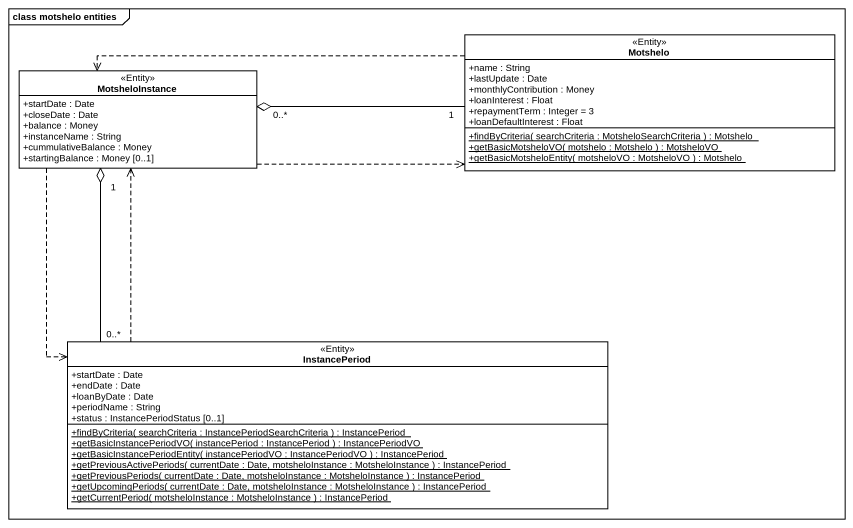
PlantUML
@startuml
mainframe class motshelo entities
hide circle
hide empty members
skinparam classAttributeIconSize 0
class Motshelo <<Entity>> {
  +name : String
  +lastUpdate : Date
  +monthlyContribution : Money
  +loanInterest : Float
  +repaymentTerm : Integer = 3
  +loanDefaultInterest : Float
  {static} +findByCriteria( searchCriteria : MotsheloSearchCriteria ) : Motshelo
  {static} +getBasicMotsheloVO( motshelo : Motshelo ) : MotsheloVO
  {static} +getBasicMotsheloEntity( motsheloVO : MotsheloVO ) : Motshelo
}
class MotsheloInstance <<Entity>> {
  +startDate : Date
  +closeDate : Date
  +balance : Money
  +instanceName : String
  +cummulativeBalance : Money
  +startingBalance : Money [0..1]
}
class InstancePeriod <<Entity>> {
  +startDate : Date
  +endDate : Date
  +loanByDate : Date
  +periodName : String
  +status : InstancePeriodStatus [0..1]
  {static} +findByCriteria( searchCriteria : InstancePeriodSearchCriteria ) : InstancePeriod
  {static} +getBasicInstancePeriodVO( instancePeriod : InstancePeriod ) : InstancePeriodVO
  {static} +getBasicInstancePeriodEntity( instancePeriodVO : InstancePeriodVO ) : InstancePeriod
  {static} +getPreviousActivePeriods( currentDate : Date, motsheloInstance : MotsheloInstance ) : InstancePeriod
  {static} +getPreviousPeriods( currentDate : Date, motsheloInstance : MotsheloInstance ) : InstancePeriod
  {static} +getUpcomingPeriods( currentDate : Date, motsheloInstance : MotsheloInstance ) : InstancePeriod
  {static} +getCurrentPeriod( motsheloInstance : MotsheloInstance ) : InstancePeriod
}
Motshelo .left.> MotsheloInstance
MotsheloInstance "0..*" o-right- "1" Motshelo
MotsheloInstance .right.> Motshelo
MotsheloInstance "1" o-- "0..*" InstancePeriod
MotsheloInstance ..> InstancePeriod
InstancePeriod .up.> MotsheloInstance
@enduml
